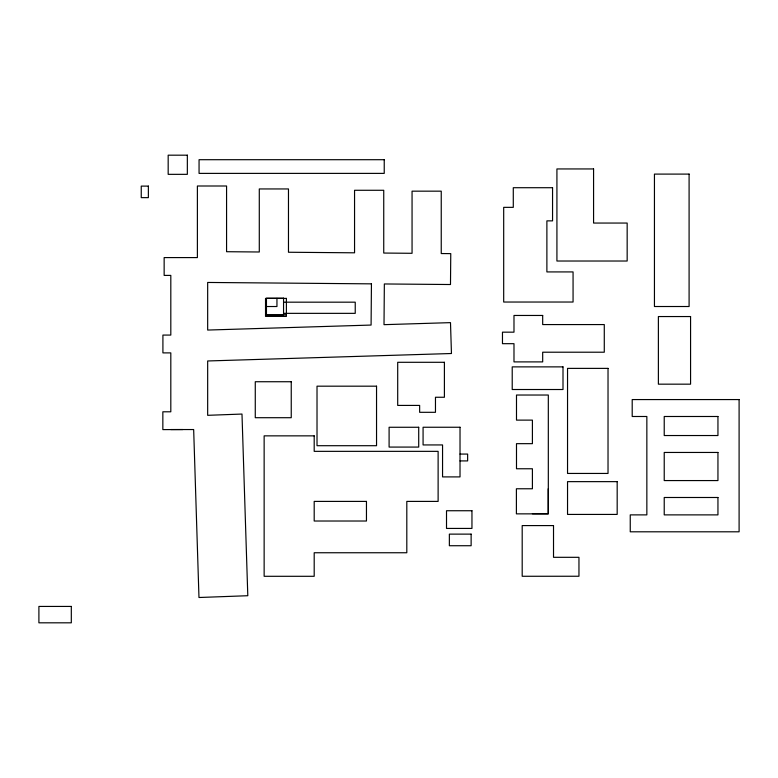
<?xml version="1.0" encoding="UTF-8"?>
<svg xmlns="http://www.w3.org/2000/svg" width="778" height="778" viewBox="0 0 778 778"><rect width="100%" height="100%" fill="white"/><g stroke="black" fill="none" stroke-linecap="round" stroke-linejoin="round"><path stroke-width="1.17" d="M283.552 302.175L355.235 302.175L355.235 313.349L283.552 313.349M266.407 306.522L276.949 306.522L276.949 298.392M266.407 314.866L286.401 314.866M170.81 429.544L193.664 429.544L198.974 597.504L247.803 595.715L241.987 414.052L207.668 415.316L207.668 360.973L451.454 353.513L450.491 322.637L384.011 324.669L384.351 283.96L450.491 284.524L450.763 253.628L441.243 253.55L441.243 191.164L412.058 191.164L412.058 253.297L383.739 253.054L383.739 190.279L354.554 190.279L354.554 252.811L288.473 252.247L288.473 188.947L259.288 188.947L259.288 251.994L226.573 251.712L226.573 186L197.388 186L197.388 257.586L164.148 257.586L164.148 275.402L170.81 275.402L170.81 335.075L162.913 335.075L162.913 352.891L170.81 352.891L170.81 411.795L162.845 411.795L162.845 429.612L182.791 429.544M460.022 454.07L467.636 454.07L467.636 460.916L460.022 460.916M532.405 513.743L548.315 513.743L548.315 395.029L516.495 395.029L516.495 420.12L532.405 420.12L532.405 443.664L516.495 443.664L516.495 468.764L532.405 468.764L532.405 488.769L516.398 488.769L516.398 513.859L548.208 513.859L548.208 488.769M371.437 283.853L371.087 325.058L207.668 330.057L207.668 282.453L371.437 283.853M187.342 155.182L168.174 155.182L168.174 174.34L187.342 174.34L187.342 155.182M384.235 159.704L199.061 159.704L199.061 173.387L384.235 173.387L384.235 159.704M593.575 168.943L556.922 168.943L556.922 261.019L627.165 261.019L627.165 223.053L593.575 223.053L593.575 168.943M689.094 174.097L654.444 174.097L654.444 306.513L689.094 306.513L689.094 174.097M148.365 186.107L141.246 186.107L141.246 197.641L148.365 197.641L148.365 186.107M552.555 187.712L513.285 187.712L513.285 207.347L503.687 207.347L503.687 302.039L573.065 302.029L573.065 271.921L546.885 271.921L546.885 220.864L552.555 220.864L552.555 187.712M283.552 298.227L266.455 298.227L266.455 315.323L283.552 315.323L283.552 298.227M286.401 298.392L265.531 298.392L265.531 316.403L286.401 316.403L286.401 298.392M542.684 315.46L513.986 315.46L513.986 332.167L502.471 332.167L502.471 343.681L513.986 343.681L513.986 361.896L542.684 361.896L542.684 352.21L604.282 352.21L604.282 324.572L542.684 324.572L542.684 315.46M690.572 316.549L658.383 316.549L658.383 384.167L690.572 384.167L690.572 316.549M444.403 362.295L397.704 362.295L397.704 405.416L419.643 405.416L419.643 412.311L435.466 412.311L435.466 397.257L444.403 397.257L444.403 362.295M563 366.876L512.216 366.876L512.216 389.515L563 389.515L563 366.876M608.026 368.383L567.541 368.383L567.541 473.442L608.026 473.442L608.026 368.383M291.244 381.735L255.272 381.735L255.272 417.708L291.244 417.708L291.244 381.735M376.542 386.18L317.016 386.18L317.016 445.706L376.542 445.706L376.542 386.18M739.1 399.571L632.203 399.571L632.203 416.493L646.849 416.493L646.849 514.88L630.248 514.88L630.248 531.802L739.1 531.802L739.1 399.571M717.948 416.493L664.227 416.493L664.227 435.534L717.948 435.534L717.948 416.493M418.71 427.268L389.097 427.268L389.097 447.078L418.71 447.078L418.71 427.268M460.022 427.248L423.076 427.248L423.076 444.938L442.556 444.938L442.556 476.904L460.022 476.904L460.022 427.248M314.195 435.855L264.141 435.855L264.141 576.294L314.195 576.294L314.195 552.75L406.806 552.75L406.806 501.402L438.121 501.402L438.121 451.347L314.195 451.347L314.195 435.855M717.948 452.456L664.227 452.456L664.227 480.571L717.948 480.571L717.948 452.456M617.178 481.64L567.541 481.64L567.541 514.423L617.178 514.423L617.178 481.64M717.948 497.492L664.227 497.492L664.227 514.88L717.948 514.88L717.948 497.492M366.457 501.402L314.195 501.402L314.195 521.017L366.457 521.017L366.457 501.402M471.954 510.738L446.514 510.738L446.514 528.427L471.954 528.427L471.954 510.738M553.518 525.588L522.194 525.588L522.194 576.274L578.958 576.245L578.958 557.311L553.518 557.311L553.518 525.588M471.128 534.126L449.363 534.126L449.363 545.728L471.128 545.728L471.128 534.126M71.313 606.432L38.9 606.432L38.9 622.818L71.313 622.818L71.313 606.432"/></g></svg>
